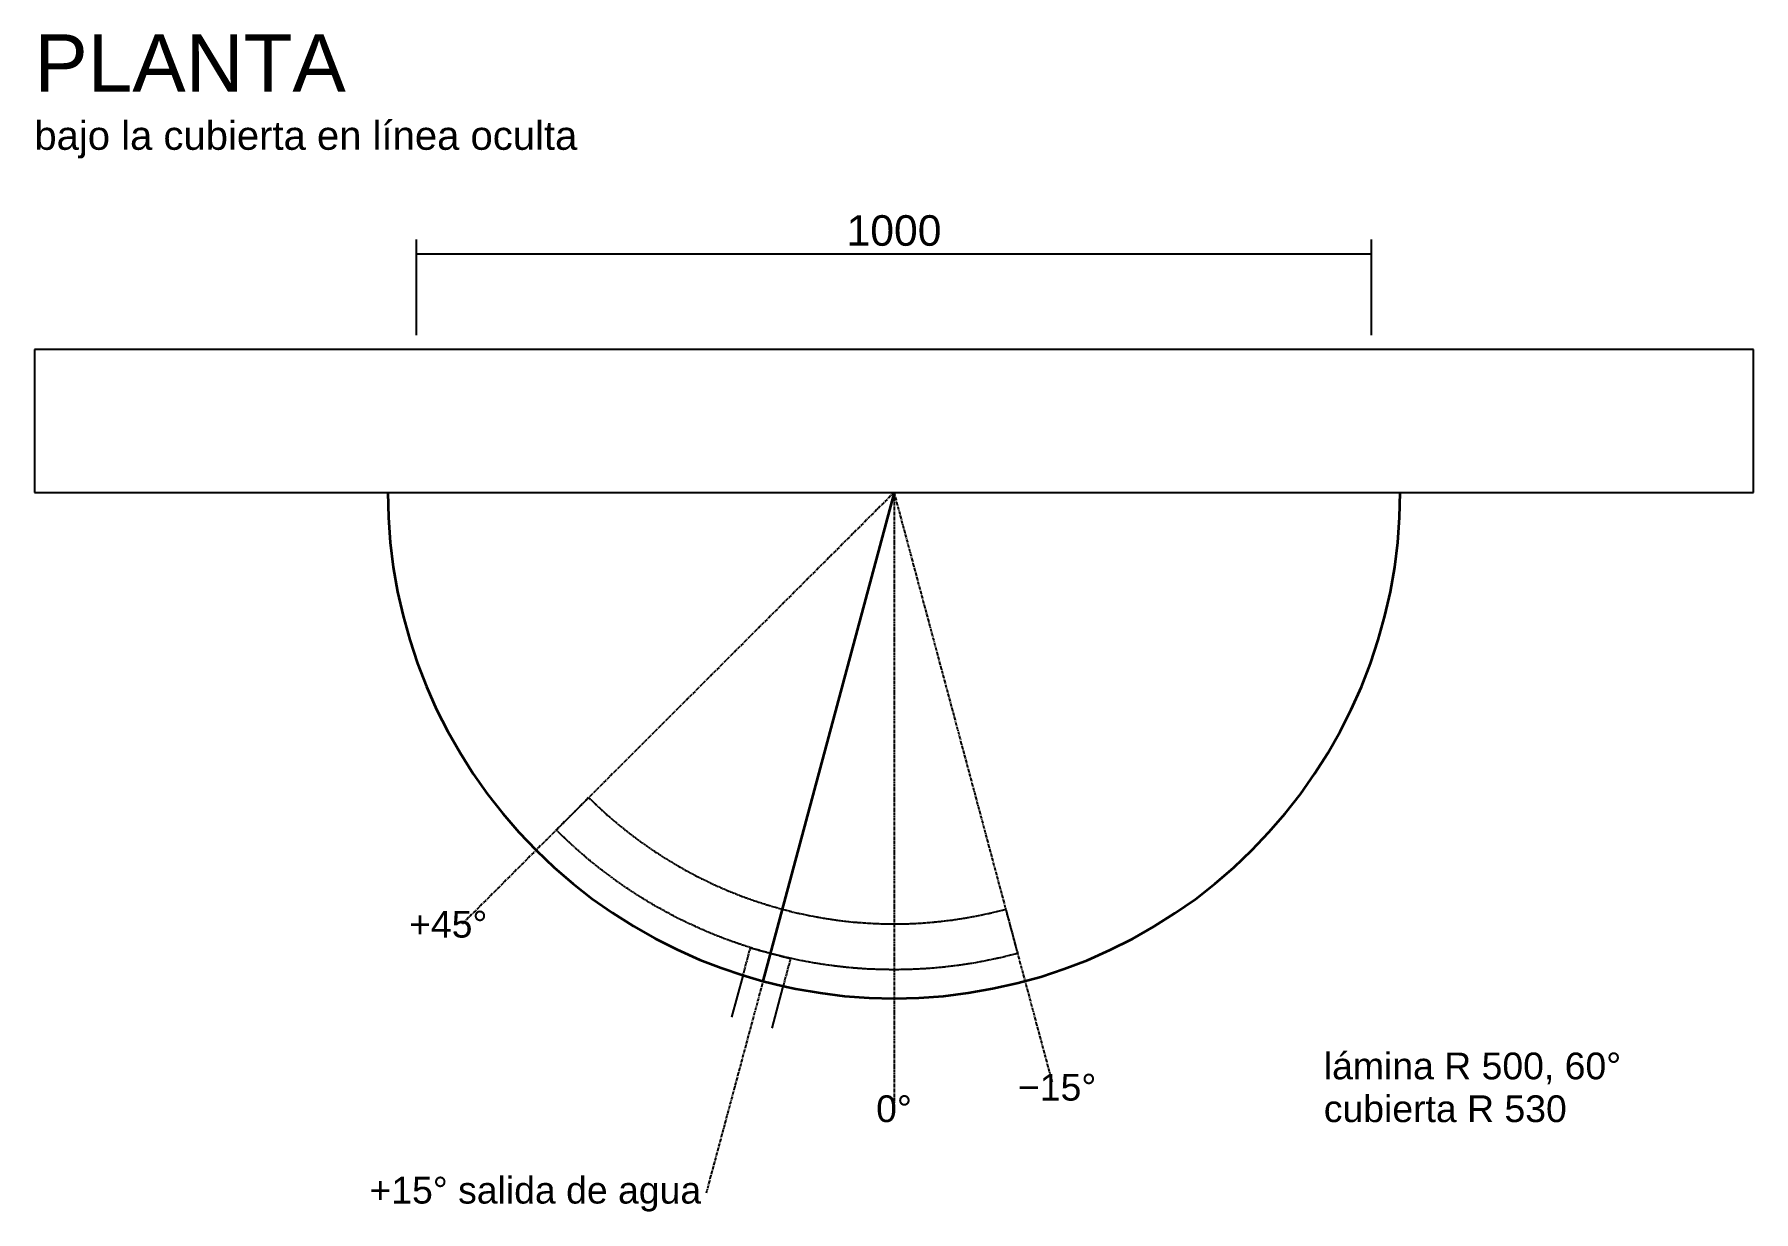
# Model space of a CAD drawing. Header units: millimetres. Extents: x -900 to 900, y -753 to 480.
import ezdxf

# ---------------------------------------------------------------- set-up
doc = ezdxf.new("R2010")
doc.units = ezdxf.units.MM
doc.linetypes.add('CENTER', pattern=[5.08, 3.175, -0.635, 0.635, -0.635])
doc.linetypes.add('DASHED', pattern=[1.524, 1.27, -0.254])
for name, color, linetype, true_color in [('AGUA', 5, 'Continuous', 0x0000ff), ('CONTEXTO_MURO', 9, 'Continuous', 0x808080), ('COTAS', 2, 'Continuous', 0xffff00), ('EJES', 9, 'CENTER', 0x808080), ('OCULTO', 9, 'DASHED', 0x808080), ('PROTECTOR_LABIO', 5, 'Continuous', 0x0000ff)]:
    doc.layers.add(name, color=color, linetype=linetype, true_color=true_color)
doc.layers.add('PROTECTOR_CUBIERTA', color=7, linetype='Continuous', lineweight=35)
doc.layers.add('TEXTO', color=7, linetype='Continuous')
doc.styles.add('PROTECTOR', font='arial.ttf')
doc.dimstyles.new('PROTECTOR', dxfattribs={"dimtxt": 32, "dimasz": 0, "dimexe": 15, "dimexo": 15, "dimgap": 8, "dimtad": 1, "dimtoh": 1, "dimdec": 0, "dimzin": 12, "dimdsep": 46, "dimtxsty": 'PROTECTOR', "dimcen": 2.5, "dimazin": 1, "dimtfac": 1, "dimtdec": 4, "dimtix": 1, "dimtofl": 0, "dimtmove": 1, "dimatfit": 3, "dimtolj": 1, "dimtzin": 1, "dimarcsym": 0})

# ---------------------------------------------------------------- blocks, each defined once
blk = doc.blocks.new('*D1')
at = {"layer": 'COTAS', "color": 0, "lineweight": -2}
for p, q in [((-500, 165), (-500, 265)), ((500, 165), (500, 265)), ((-500, 250), (500, 250))]:
    blk.add_line(p, q, dxfattribs=at)
at = {"layer": 'Defpoints', "color": 0}
for p in [(500, 250), (-500, 150), (500, 150)]:
    blk.add_point(p, dxfattribs=at)
at = {"layer": 'COTAS', "color": 0, "insert": (0, 274.3), "char_height": 32, "attachment_point": 5, "style": 'PROTECTOR'}
blk.add_mtext('\\A1;1000', dxfattribs=at)

msp = doc.modelspace()

# ---------------------------------------------------------------- linework, layer by layer
at = {"layer": 'CONTEXTO_MURO'}
for points in [[(900, 150), (-900, 150)], [(-900, 150), (-900, 0)], [(900, 0), (900, 150)], [(-900, 0), (-530, 0)], [(-530, 0), (530, 0)], [(530, 0), (900, 0)]]:
    msp.add_lwpolyline(points, dxfattribs=at)
at = {"layer": 'EJES'}
for points in [[(0, 0), (-452.5, -452.5)], [(0, 0), (-196.7, -734.1)], [(0, 0), (0, -640)], [(0, 0), (165.6, -618.2)]]:
    msp.add_lwpolyline(points, dxfattribs=at)
at = {"layer": 'OCULTO'}
for points in [[(-353.6, -353.6), (-319.6, -319.6)], [(-319.6, -319.6), (-309.4, -329.5), (-298.9, -339.1), (-287.9, -348.4), (-276.6, -357.5), (-264.9, -366.2), (-252.8, -374.7), (-240.5, -382.7), (-227.8, -390.4), (-214.8, -397.7), (-201.5, -404.6), (-188, -411.1), (-174.2, -417.1), (-160.2, -422.7), (-145.9, -427.8), (-131.5, -432.4), (-117, -436.6), (-102.3, -440.3), (-87.5, -443.4), (-72.6, -446.1), (-57.7, -448.3), (-42.8, -450), (-27.8, -451.1), (-12.8, -451.8), (2.1, -452), (16.9, -451.7), (31.6, -450.9), (46.3, -449.6), (60.8, -447.9), (75.1, -445.7), (89.3, -443.1), (103.2, -440.1), (117, -436.6)], [(129.4, -483), (114.2, -486.8), (98.7, -490.1), (83.1, -493.1), (67.2, -495.5), (51.2, -497.4), (35, -498.8), (18.7, -499.6), (2.3, -500), (-14.2, -499.8), (-30.7, -499.1), (-47.3, -497.8), (-63.8, -495.9), (-80.4, -493.5), (-96.8, -490.5), (-113.2, -487), (-129.4, -483), (-145.5, -478.4), (-161.4, -473.2), (-177.2, -467.6), (-192.7, -461.4), (-207.9, -454.7), (-222.9, -447.6), (-237.6, -439.9), (-252, -431.9), (-266, -423.4), (-279.7, -414.4), (-293, -405.1), (-305.9, -395.5), (-318.5, -385.5), (-330.6, -375.1), (-342.3, -364.5), (-353.6, -353.6)], [(117, -436.6), (129.4, -483)], [(-150.7, -477.3), (-158.3, -505.8)], [(-108.2, -488.7), (-150.7, -477.3)], [(-115.8, -517.2), (-108.2, -488.7)]]:
    msp.add_lwpolyline(points, dxfattribs=at)
at = {"layer": 'PROTECTOR_CUBIERTA'}
for points in [[(-530, 0), (-529.4, -26.2), (-527.4, -52.3), (-524.2, -78.2), (-519.7, -103.9), (-514, -129.3), (-507, -154.4), (-498.8, -179.1), (-489.4, -203.4), (-478.9, -227.2), (-467.1, -250.3), (-454.3, -272.9), (-440.5, -294.8), (-425.5, -315.9), (-409.6, -336.4), (-392.7, -356), (-374.8, -374.8), (-355.9, -392.7), (-336.3, -409.6), (-315.9, -425.6), (-294.7, -440.5), (-272.8, -454.4), (-250.2, -467.2), (-227, -478.9), (-203.2, -489.5), (-180.9, -498.1), (-158.3, -505.8)], [(0, 0), (-137.2, -511.9)], [(-115.8, -517.2), (-102.9, -519.9), (-77.4, -524.3), (-51.7, -527.5), (-25.9, -529.4), (0, -530), (26, -529.4), (51.9, -527.5), (77.7, -524.3), (103.3, -519.8), (128.6, -514.2), (153.6, -507.3), (178.3, -499.1), (202.6, -489.8), (226.4, -479.2), (249.6, -467.5), (272.2, -454.7), (294.2, -440.8), (315.5, -425.9), (336.1, -409.8), (355.8, -392.8), (374.8, -374.8), (392.6, -356), (409.5, -336.4), (425.5, -316.1), (440.4, -294.9), (454.2, -273.1), (467.1, -250.5), (478.8, -227.3), (489.4, -203.5), (498.8, -179.2), (507, -154.4), (514, -129.3), (519.7, -103.9), (524.2, -78.2), (527.4, -52.3), (529.3, -26.2), (530, 0)], [(-158.3, -505.8), (-137.2, -511.9)], [(-137.2, -511.9), (-115.8, -517.2)]]:
    msp.add_lwpolyline(points, dxfattribs=at)
at = {"layer": 'PROTECTOR_LABIO'}
for points in [[(-158.4, -506.2), (-170.1, -549.7)], [(-158.3, -505.8), (-158.4, -506.2)], [(-127.6, -561.1), (-115.9, -517.6)], [(-115.9, -517.6), (-115.8, -517.2)]]:
    msp.add_lwpolyline(points, dxfattribs=at)

# ---------------------------------------------------------------- texts
at = {"layer": 'AGUA', "insert": (-201.9, -753.4), "char_height": 28, "width": 742.304, "attachment_point": 9, "style": 'PROTECTOR'}
msp.add_mtext('+15° salida de agua', dxfattribs=at)
at = {"layer": 'COTAS', "char_height": 28, "style": 'PROTECTOR'}
for s, insert, width, attachment_point in [('+45°', (-466.7, -466.7), 210, 8), ('lámina R 500, 60°', (450, -620), 670.174, 7), ('−15°', (170.8, -637.5), 210, 8), ('0°', (0, -660), 122.348, 8), ('cubierta R 530', (450, -660), 558.478, 7)]:
    msp.add_mtext(s, dxfattribs=dict(at, insert=insert, width=width, attachment_point=attachment_point))
at = {"layer": 'TEXTO', "attachment_point": 7, "style": 'PROTECTOR'}
for s, insert, char_height, width in [('PLANTA', (-900, 420), 60, 770.217), ('bajo la cubierta en línea oculta', (-900, 350), 30, 1186.957)]:
    msp.add_mtext(s, dxfattribs=dict(at, insert=insert, char_height=char_height, width=width))

# ---------------------------------------------------------------- dimensions: what is measured, and where the dimension line sits
at = {"layer": 'COTAS'}
dim = msp.add_linear_dim(base=(500, 250), p1=(-500, 150), p2=(500, 150), text='1000', dimstyle='PROTECTOR', override={"dimscale": 1, "dimtih": 0, "dimtoh": 0, "dimlfac": 1, "dimzin": 8, "dimsah": 0, "dimtzin": 12}, dxfattribs=at)
dim.commit()
dim.dimension.update_dxf_attribs({"geometry": '*D1', "text_midpoint": (0, 274.3)})

doc.saveas('drawing.dxf')
